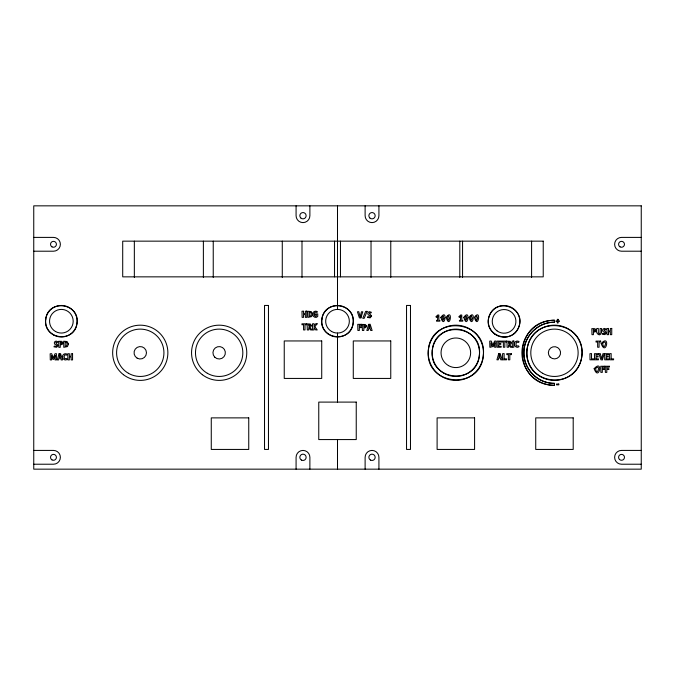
<?xml version="1.0" encoding="UTF-8"?>
<svg xmlns="http://www.w3.org/2000/svg" width="675" height="675" viewBox="0 0 675 675"><rect width="100%" height="100%" fill="white"/><g stroke="black" fill="none" stroke-linecap="round" stroke-linejoin="round"><path stroke-width="1.01" d="M554.462 320.245C511.827 320.372 511.827 385.197 554.462 385.332L554.462 383.358A30.569 30.569 0 0 1 523.893 352.789C523.547 336.445 538.127 321.874 554.462 322.211L554.462 320.245A32.543 32.543 0 0 0 521.918 352.789A32.543 32.543 0 0 0 554.462 385.332M33.75 237.398L53.477 237.398A6.902 6.902 0 0 1 60.379 244.308A6.902 6.902 0 0 1 53.477 251.21L33.75 251.21M641.25 237.398L621.523 237.398A6.902 6.902 0 0 0 614.621 244.308A6.902 6.902 0 0 0 621.523 251.21L641.25 251.21M33.75 450.419L53.477 450.419A6.902 6.902 0 0 1 60.379 457.321A6.902 6.902 0 0 1 53.477 464.223L33.75 464.223M641.25 450.419L621.523 450.419A6.902 6.902 0 0 0 614.621 457.321A6.902 6.902 0 0 0 621.523 464.223L641.25 464.223M554.462 383.358C538.127 383.704 523.547 369.124 523.893 352.789A30.569 30.569 0 0 1 554.462 322.211M531.588 241.152L531.588 277.349M462.561 241.152L462.561 277.349M459.793 241.152L459.793 277.349M390.766 241.152L390.766 277.349M378.92 205.841L378.92 215.705A6.902 6.902 0 0 1 372.018 222.607A6.902 6.902 0 0 1 365.116 215.705L365.116 205.841M378.92 469.159L378.92 457.321A6.902 6.902 0 0 0 372.018 450.419A6.902 6.902 0 0 0 365.116 457.321L365.116 469.159M371.031 241.152L371.031 277.349M340.462 241.152L340.462 276.851M337.5 205.841L337.5 309.395M337.5 333.062L337.5 402.098M337.5 439.568L337.5 469.159M334.538 241.152L334.538 276.851M309.884 205.841L309.884 215.705A6.902 6.902 0 0 1 302.982 222.607A6.902 6.902 0 0 1 296.08 215.705L296.08 205.841M309.884 469.159L309.884 457.321A6.902 6.902 0 0 0 302.982 450.419A6.902 6.902 0 0 0 296.08 457.321L296.08 469.159M301.995 241.152L301.995 277.4M282.277 241.152L282.277 277.4M213.241 241.152L213.241 277.4M203.377 241.152L203.377 277.4M134.342 241.152L134.342 277.4M65.222 342.065L65.213 346.393C67.618 346.469 67.719 341.845 65.222 342.065M309.369 312.103L309.369 316.432C311.774 316.507 311.875 311.884 309.369 312.103M443.973 318.262C441.703 325.882 441.914 309.85 443.973 318.262M449.288 318.262C447.019 325.882 447.23 309.85 449.288 318.262M466.881 318.262C464.611 325.882 464.822 309.85 466.881 318.262M472.196 318.262C469.927 325.882 470.138 309.85 472.196 318.262M477.512 318.262C475.242 325.882 475.453 309.85 477.512 318.262M428.338 350.376C424.482 386.168 480.929 391.103 483.351 355.193C487.207 319.41 430.76 314.466 428.338 350.376M432.262 350.722C428.962 381.392 477.352 385.627 479.419 354.848C482.726 324.177 434.337 319.942 432.262 350.722M68.437 344.031L67.475 346.57L63.779 347.33L63.644 341.229L67.07 341.525L68.437 344.031M312.593 314.069L311.622 316.609L307.935 317.368L307.792 311.268L311.217 311.563L312.593 314.069M498.715 345.769L498.682 346.309L501.238 346.309L501.128 347.237L497.213 347.237L497.138 341.111L501.086 341.111L501.086 342.039L498.656 342.039L498.715 343.491L500.816 343.491L500.816 344.368L498.715 344.368L498.715 345.769M504.132 358.341L504.098 358.881L506.63 358.881L506.52 359.809L502.605 359.809L502.563 353.708L504.132 353.582L504.132 358.341M591.528 358.341L591.494 358.881L594.025 358.881L593.916 359.809L590.001 359.809L589.95 353.7L591.528 353.573L591.528 358.341M596.017 358.341L595.983 358.881L598.539 358.881L598.43 359.809L594.515 359.809L594.439 353.675L598.388 353.675L598.388 354.611L595.958 354.611L596.017 356.062L598.117 356.062L598.117 356.94L596.017 356.94L596.017 358.341M606.243 358.341L606.209 358.881L608.757 358.881L608.648 359.809L604.733 359.809L604.665 353.675L608.605 353.675L608.605 354.611L606.184 354.611L606.243 356.062L608.335 356.062L608.335 356.94L606.243 356.94L606.243 358.341M611.153 358.341L611.12 358.881L613.651 358.881L613.541 359.809L609.626 359.809L609.576 353.7L611.153 353.573L611.153 358.341M45.723 319.165C42.66 339.491 74.706 343.71 77.009 323.291C80.063 302.965 48.026 298.747 45.723 319.165M321.857 319.165C318.794 339.491 350.84 343.71 353.143 323.291C356.206 302.965 324.16 298.747 321.857 319.165M527.091 349.186C522.475 385.062 577.007 392.243 581.842 356.392C586.448 320.515 531.917 313.335 527.091 349.186M62.691 356.164C61.973 358.737 65.062 361.192 67.222 359.362L66.741 358.568L64.665 358.636L64.074 356.746L64.851 354.839L66.69 355.126L67.297 354.409C65.753 352.915 62.783 353.936 62.691 356.164M312.846 313.622C312.044 316.448 315.748 318.853 317.739 316.465L317.739 313.934L315.183 313.934L315.183 314.778L316.381 314.854C316.938 318.22 313.073 315.343 314.322 313.411C314.499 311.2 316.896 313.116 317.461 311.875C315.917 310.382 312.938 311.403 312.846 313.622M514.519 343.491C513.802 346.073 516.89 348.519 519.05 346.697L518.569 345.895L516.493 345.971L515.903 344.081L516.679 342.174L518.518 342.453L519.126 341.744C517.582 340.251 514.603 341.272 514.519 343.491M440.868 317.351C444.597 330.716 448.09 307.395 440.868 317.351M446.183 317.351C449.913 330.716 453.406 307.395 446.183 317.351M463.784 317.351C467.513 330.716 471.007 307.395 463.784 317.351M469.091 317.351C472.829 330.716 476.322 307.395 469.091 317.351M474.407 317.351C478.145 330.716 481.638 307.395 474.407 317.351M594.143 368.668C598.953 382.236 603.619 358.324 594.143 368.668M601.172 343.524C605.99 357.092 610.656 333.18 601.172 343.524M311.428 325.527L310.922 326.818L309.749 327.417L312.103 329.94L310.593 329.94L308.745 327.561L308.745 329.94L307.302 329.94L307.15 323.882L310.373 324.017L311.428 325.527M511.228 342.824L510.722 344.115L509.549 344.714L511.903 347.237L510.401 347.237L508.545 344.858L508.545 347.237L507.111 347.237L506.95 341.179L510.173 341.314L511.228 342.824M601.518 332.48C599.864 338.091 594.726 332.412 596.725 328.556L598.278 328.43L598.354 332.952L599.172 333.762L600.041 333.079L600.1 328.531L601.518 328.531L601.518 332.48M55.249 355.573L55.063 359.91L56.413 359.91L56.413 353.666L54.987 353.793L53.342 357.868L51.629 353.675L50.161 353.801L50.288 359.91L51.604 359.91L51.418 355.573L52.92 359.404L53.671 359.404L55.249 355.573M494.809 342.908L494.623 347.237L495.982 347.237L495.982 341.002L494.547 341.128L492.902 345.203L491.189 341.01L489.721 341.128L489.847 347.237L491.164 347.237L490.978 342.908L492.48 346.739L493.231 346.739L494.809 342.908M62.944 342.892L62.201 344.436L60.261 344.908L60.261 347.33L58.826 347.33L58.666 341.288L61.779 341.356L62.944 342.892M366.508 326.042L365.774 327.577L363.825 328.058L363.825 330.48L362.391 330.48L362.239 324.439L365.344 324.506L366.508 326.042M596.109 330.227L595.367 331.762L593.426 332.243L593.426 334.665L591.992 334.665L591.832 328.624L594.945 328.691L596.109 330.227M58.126 345.499L56.658 347.279L53.958 346.84C54.219 344.925 55.865 347.313 56.666 345.963L56.649 345.187C52.456 344.419 54.422 339.323 57.94 341.736L57.324 342.52C53.519 341.457 57.51 344.216 58.126 345.499M371.596 316.077L370.136 317.858L367.436 317.41C367.698 315.495 369.343 317.883 370.145 316.533L370.128 315.765C365.934 314.997 367.9 309.901 371.419 312.306L370.803 313.09C366.998 312.036 370.98 314.786 371.596 316.077M606.42 332.834L604.952 334.614L602.252 334.167C602.513 332.252 604.159 334.648 604.96 333.29L604.943 332.522C600.75 331.754 602.716 326.658 606.234 329.071L605.618 329.847C601.813 328.793 605.796 331.552 606.42 332.834M595.603 368.44C596.827 378.008 601.358 363.074 595.603 368.44M602.64 343.297C603.863 352.856 608.394 337.93 602.64 343.297M361.842 324.346L361.733 325.282L359.269 325.282L359.328 326.734L361.42 326.734L361.42 327.603L359.328 327.603L359.328 330.48L357.893 330.48L357.75 324.346L361.842 324.346M604.817 366.255L604.707 367.183L602.243 367.183L602.303 368.643L604.395 368.643L604.395 369.512L602.303 369.512L602.303 372.381L600.868 372.381L600.725 366.255L604.817 366.255M609.314 366.255L609.204 367.183L606.732 367.183L606.8 368.643L608.892 368.643L608.892 369.512L606.8 369.512L606.8 372.381L605.365 372.381L605.222 366.255L609.314 366.255M361.1 317.073L360.982 318.009L359.387 317.883L357.438 311.808L358.754 311.664L360.172 316.845L361.471 311.774L362.779 311.774L361.1 317.073M602.606 358.973L602.488 359.91L600.893 359.792L598.936 353.708L600.252 353.573L601.678 358.746L602.969 353.675L604.277 353.675L602.606 358.973M59.856 354.341L59.299 357.261L60.421 357.261L59.856 354.341M369.436 324.911L368.871 327.839L369.993 327.839L369.436 324.911M499.517 354.248L498.96 357.168L500.082 357.168L499.517 354.248M310.078 325.586C309.327 328.818 307.37 323.519 309.741 324.81L310.078 325.586M509.887 342.883C509.136 346.115 507.17 340.816 509.541 342.107L509.887 342.883M59.029 353.801L57.257 359.91L58.598 359.91L59.054 358.163L60.657 358.163L61.138 359.91L62.53 359.91L60.573 353.675L59.029 353.801M368.601 324.371L366.829 330.48L368.17 330.48L368.634 328.733L370.238 328.733L370.71 330.48L372.111 330.48L370.145 324.245L368.601 324.371M498.69 353.708L496.918 359.809L498.26 359.809L498.715 358.071L500.318 358.071L500.791 359.809L502.192 359.809L500.234 353.582L498.69 353.708M61.585 342.925L61.239 343.777L60.261 344.048L60.193 342.014L61.585 342.925M365.15 326.076L364.804 326.919L363.825 327.189L363.757 325.164L365.15 326.076M594.742 330.261L594.397 331.104L593.426 331.374L593.359 329.349L594.742 330.261M437.813 316.077L437.51 320.347L436.514 320.347L436.514 321.165L439.855 321.165L439.855 320.347L438.868 320.347L438.868 315.065L437.873 314.93L435.907 316.735L436.539 317.495L437.813 316.077M460.73 316.077L460.426 320.347L459.43 320.347L459.43 321.165L462.772 321.165L462.772 320.347L461.776 320.347L461.776 315.065L460.78 314.93L458.823 316.735L459.456 317.495L460.73 316.077M489.409 315.562C481.663 334.53 511.397 346.309 518.746 327.181C526.483 308.213 496.758 296.435 489.409 315.562M367.082 311.369L364.213 318.313L362.779 318.313L365.673 311.369L367.082 311.369M317.157 323.814L315.115 326.261L314.01 326.666L315.073 327.021L317.242 329.94L315.689 329.94L314.052 327.738L314.052 329.94L312.618 329.94L312.483 323.84L314.052 323.705L314.052 325.713L315.647 323.814L317.157 323.814M306.779 311.124L305.362 311.251L305.362 313.622L303.539 313.622L303.539 311.133L301.995 311.259L302.122 317.368L303.539 317.368L303.539 314.558L305.362 314.558L305.362 317.368L306.779 317.368L306.779 311.124M72.562 353.666L71.153 353.793L71.153 356.164L69.331 356.164L69.331 353.666L67.778 353.801L67.905 359.91L69.331 359.91L69.331 357.092L71.153 357.092L71.153 359.91L72.562 359.91L72.562 353.666M611.736 328.421L610.327 328.548L610.327 330.919L608.496 330.919L608.496 328.43L606.952 328.556L607.078 334.665L608.496 334.665L608.496 331.855L610.327 331.855L610.327 334.665L611.736 334.665L611.736 328.421M513.818 341.002L512.241 341.128L512.376 347.237L513.818 347.237L513.818 341.002M641.25 205.841L33.75 205.841L33.75 469.159L641.25 469.159L641.25 205.841M543.232 241.152L122.707 241.152L122.707 276.851L543.232 276.851L543.232 241.152M268.464 305.446L264.524 305.446L264.524 449.432L268.464 449.432L268.464 305.446M410.476 305.446L406.536 305.446L406.536 449.432L410.476 449.432L410.476 305.446M558.115 319.359L557.331 319.359L557.331 320.853L556.04 320.853L556.04 321.57L557.331 321.57L557.331 323.004L558.115 323.004L558.115 321.57L559.406 321.57L559.406 320.853L558.115 320.853L558.115 319.359M306.593 323.814L301.953 323.814L301.953 324.743L303.564 324.743L303.564 329.94L304.999 329.94L304.999 324.743L306.593 324.743L306.593 323.814M321.722 340.951L284.243 340.951L284.243 378.43L321.722 378.43L321.722 340.951M390.757 340.951L353.278 340.951L353.278 378.43L390.757 378.43L390.757 340.951M506.402 341.111L501.761 341.111L501.761 342.039L503.373 342.039L503.373 347.237L504.807 347.237L504.807 342.039L506.402 342.039L506.402 341.111M600.666 341.103L596.025 341.103L596.025 342.039L597.637 342.039L597.637 347.237L599.071 347.237L599.071 342.039L600.666 342.039L600.666 341.103M511.405 353.683L506.765 353.683L506.765 354.611L508.376 354.611L508.376 359.809L509.811 359.809L509.811 354.611L511.405 354.611L511.405 353.683M558.773 384.041L556.529 384.041L556.529 384.843L558.773 384.843L558.773 384.041M356.24 402.098L318.76 402.098L318.76 439.568L356.24 439.568L356.24 402.098M248.746 417.876L211.267 417.876L211.267 449.432L248.746 449.432L248.746 417.876M474.584 417.876L437.105 417.876L437.105 449.432L474.584 449.432L474.584 417.876M573.202 417.876L535.731 417.876L535.731 449.432L573.202 449.432L573.202 417.876M123.449 374.692A27.616 27.616 0 0 0 167.636 356.392A27.616 27.616 0 0 0 129.693 327.274A27.616 27.616 0 0 0 123.449 374.692M202.348 374.692A27.616 27.616 0 0 0 246.535 356.392A27.616 27.616 0 0 0 208.592 327.274A27.616 27.616 0 0 0 202.348 374.692M331.585 331.476A11.838 11.838 0 0 0 349.338 321.224A11.838 11.838 0 0 0 331.585 310.981A11.838 11.838 0 0 0 331.585 331.476M444.007 373.283A23.667 23.667 0 0 0 479.512 352.789A23.667 23.667 0 0 0 444.007 332.286A23.667 23.667 0 0 0 444.007 373.283M448.445 365.597A14.791 14.791 0 0 0 470.635 352.789A14.791 14.791 0 0 0 448.445 339.972A14.791 14.791 0 0 0 448.445 365.597M620.047 246.864A2.962 2.962 0 0 0 624.485 244.308A2.962 2.962 0 0 0 620.047 241.743A2.962 2.962 0 0 0 620.047 246.864M619.431 459.413A2.962 2.962 0 0 0 624.383 458.089A2.962 2.962 0 0 0 620.764 454.469A2.962 2.962 0 0 0 619.431 459.413M369.782 217.932A3.156 3.156 0 0 0 375.064 216.523A3.156 3.156 0 0 0 371.199 212.659A3.156 3.156 0 0 0 369.782 217.932M370.44 460.055A3.156 3.156 0 0 0 375.173 457.321A3.156 3.156 0 0 0 370.44 454.587A3.156 3.156 0 0 0 370.44 460.055M497.019 330.868A11.838 11.838 0 0 0 515.835 322.734A11.838 11.838 0 0 0 499.373 310.508A11.838 11.838 0 0 0 497.019 330.868M550.142 357.109A6.117 6.117 0 0 0 560.368 354.367A6.117 6.117 0 0 0 552.884 346.882A6.117 6.117 0 0 0 550.142 357.109M542.633 373.283A23.667 23.667 0 0 0 578.129 352.789A23.667 23.667 0 0 0 542.633 332.286A23.667 23.667 0 0 0 542.633 373.283M55.443 331.476A11.838 11.838 0 0 0 73.195 321.224A11.838 11.838 0 0 0 55.443 310.981A11.838 11.838 0 0 0 55.443 331.476M51.992 246.864A2.962 2.962 0 0 0 56.43 244.308A2.962 2.962 0 0 0 51.992 241.743A2.962 2.962 0 0 0 51.992 246.864M51.992 459.886A2.962 2.962 0 0 0 56.43 457.321A2.962 2.962 0 0 0 51.992 454.764A2.962 2.962 0 0 0 51.992 459.886M207.318 373.283A23.667 23.667 0 0 0 242.823 352.789A23.667 23.667 0 0 0 207.318 332.286A23.667 23.667 0 0 0 207.318 373.283M128.427 373.283A23.667 23.667 0 0 0 163.932 352.789A23.667 23.667 0 0 0 128.427 332.286A23.667 23.667 0 0 0 128.427 373.283M53.477 334.893A15.778 15.778 0 0 0 77.144 321.224A15.778 15.778 0 0 0 53.477 307.564A15.778 15.778 0 0 0 53.477 334.893M137.152 358.163A6.21 6.21 0 0 0 146.475 352.789A6.21 6.21 0 0 0 137.152 347.406A6.21 6.21 0 0 0 137.152 358.163M214.76 357.176A6.21 6.21 0 0 0 225.155 354.392A6.21 6.21 0 0 0 217.544 346.781A6.21 6.21 0 0 0 214.76 357.176M300.755 217.932A3.156 3.156 0 0 0 306.028 216.523A3.156 3.156 0 0 0 302.164 212.659A3.156 3.156 0 0 0 300.755 217.932M301.404 460.055A3.156 3.156 0 0 0 306.138 457.321A3.156 3.156 0 0 0 301.404 454.587A3.156 3.156 0 0 0 301.404 460.055M440.007 375.41A27.616 27.616 0 0 0 483.351 355.193A27.616 27.616 0 0 0 444.175 327.763A27.616 27.616 0 0 0 440.007 375.41M494.665 334.041A15.778 15.778 0 0 0 519.75 323.19A15.778 15.778 0 0 0 497.812 306.889A15.778 15.778 0 0 0 494.665 334.041M540.658 376.701A27.616 27.616 0 0 0 582.078 352.789A27.616 27.616 0 0 0 540.658 328.868A27.616 27.616 0 0 0 540.658 376.701M327.898 333.745A15.778 15.778 0 0 0 353.143 323.291A15.778 15.778 0 0 0 331.459 306.652A15.778 15.778 0 0 0 327.898 333.745"/></g></svg>
